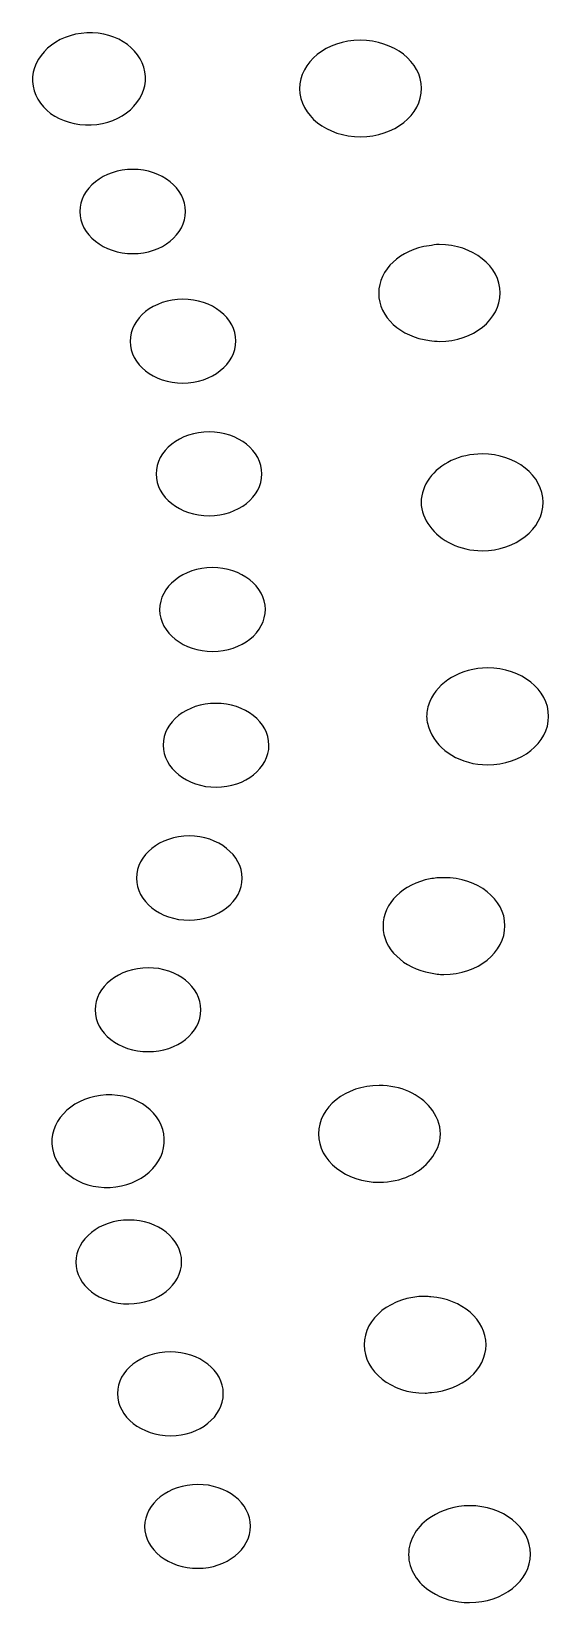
# Model space of a CAD drawing. Header units: centimetres. Extents: x -13.4 to 13.4, y -13.4 to 13.3.
# Drawn here: x 12.131 to 13.218, y -3.228 to 0.073 of the extents above; entities that cross this region are included whole.
import ezdxf

# ---------------------------------------------------------------- set-up
doc = ezdxf.new("R2010")
doc.units = ezdxf.units.CM
doc.header["$MEASUREMENT"] = 0
doc.layers.add('Layer 1', color=7, linetype='Continuous')

msp = doc.modelspace()

# ---------------------------------------------------------------- linework, layer by layer
at = {"layer": 'Layer 1', "color": 222, "lineweight": 25}
for points, knots in [([(12.24732, 0.07019), (12.31272, 0.07316), (12.36811, 0.03184), (12.37052, -0.02159), (12.37052, -0.02159), (12.37295, -0.07502), (12.3218, -0.12032), (12.25642, -0.12329), (12.25642, -0.12329), (12.19102, -0.12626), (12.13565, -0.08576), (12.13322, -0.03234), (12.13322, -0.03234), (12.13079, 0.02109), (12.18192, 0.06722), (12.24732, 0.07019)], [0, 0, 0, 0, 0.2, 0.2, 0.2, 0.2, 0.4, 0.4, 0.4, 0.4, 0.6, 0.6, 0.6, 0.6, 1, 1, 1, 1]), ([(12.82196, 0.05448), (12.89269, 0.05461), (12.95079, 0.0097), (12.95094, -0.04639), (12.95094, -0.04639), (12.95094, -0.10248), (12.89356, -0.14796), (12.82278, -0.14809), (12.82278, -0.14809), (12.752, -0.14822), (12.69478, -0.10331), (12.69462, -0.04722), (12.69462, -0.04722), (12.69462, 0.00887), (12.75112, 0.05434), (12.82195, 0.05448), (12.82195, 0.05448), (12.82195, 0.05448), (12.82196, 0.05448), (12.82196, 0.05448)], [0, 0, 0, 0, 0.1666667, 0.1666667, 0.1666667, 0.1666667, 0.3333333, 0.3333333, 0.3333333, 0.3333333, 0.5, 0.5, 0.5, 0.5, 0.6666667, 0.6666667, 0.6666667, 0.6666667, 1, 1, 1, 1]), ([(12.34405, -0.21672), (12.40533, -0.21661), (12.4547, -0.2566), (12.45485, -0.30519), (12.45485, -0.30519), (12.45485, -0.35378), (12.40539, -0.39354), (12.34405, -0.39366), (12.34405, -0.39366), (12.28277, -0.39377), (12.23252, -0.35378), (12.23243, -0.30519), (12.23243, -0.30519), (12.23243, -0.2566), (12.28279, -0.21684), (12.34405, -0.21672)], [0, 0, 0, 0, 0.2, 0.2, 0.2, 0.2, 0.4, 0.4, 0.4, 0.4, 0.6, 0.6, 0.6, 0.6, 1, 1, 1, 1]), ([(12.98815, -0.37464), (13.05889, -0.37451), (13.11614, -0.42025), (13.11631, -0.47634), (13.11631, -0.47634), (13.11631, -0.53247), (13.05977, -0.5779), (12.98898, -0.57804), (12.98898, -0.57804), (12.9816, -0.57805), (12.97444, -0.57729), (12.96749, -0.57639), (12.96749, -0.57639), (12.90698, -0.56835), (12.86092, -0.52741), (12.86083, -0.47717), (12.86083, -0.47717), (12.86083, -0.42693), (12.90619, -0.3854), (12.96666, -0.37712), (12.96666, -0.37712), (12.97367, -0.37612), (12.98077, -0.37465), (12.98816, -0.37464), (12.98816, -0.37464), (12.98816, -0.37464), (12.98815, -0.37464), (12.98815, -0.37464)], [0, 0, 0, 0, 0.125, 0.125, 0.125, 0.125, 0.25, 0.25, 0.25, 0.25, 0.375, 0.375, 0.375, 0.375, 0.5, 0.5, 0.5, 0.5, 0.625, 0.625, 0.625, 0.625, 0.75, 0.75, 0.75, 0.75, 1, 1, 1, 1]), ([(12.44906, -0.48957), (12.51034, -0.48946), (12.56053, -0.52859), (12.56068, -0.57721), (12.56068, -0.57721), (12.56068, -0.6258), (12.51034, -0.66556), (12.44906, -0.66568), (12.44906, -0.66568), (12.38778, -0.66579), (12.33835, -0.62663), (12.33827, -0.57804), (12.33827, -0.57804), (12.33827, -0.52942), (12.38779, -0.48969), (12.44906, -0.48957)], [0, 0, 0, 0, 0.2, 0.2, 0.2, 0.2, 0.4, 0.4, 0.4, 0.4, 0.6, 0.6, 0.6, 0.6, 1, 1, 1, 1]), ([(12.50446, -0.76821), (12.56578, -0.7681), (12.61518, -0.80806), (12.61525, -0.85668), (12.61525, -0.85668), (12.61525, -0.90527), (12.56571, -0.94421), (12.50446, -0.94432), (12.50446, -0.94432), (12.44318, -0.94443), (12.39292, -0.90527), (12.39284, -0.85668), (12.39284, -0.85668), (12.39284, -0.80809), (12.44313, -0.76833), (12.50446, -0.76821)], [0, 0, 0, 0, 0.2, 0.2, 0.2, 0.2, 0.4, 0.4, 0.4, 0.4, 0.6, 0.6, 0.6, 0.6, 1, 1, 1, 1]), ([(13.07827, -0.81451), (13.14901, -0.81438), (13.20633, -0.86012), (13.20643, -0.91621), (13.20643, -0.91621), (13.20643, -0.97233), (13.14907, -1.01777), (13.07827, -1.01791), (13.07827, -1.01791), (13.03072, -1.01799), (12.99047, -0.99707), (12.9683, -0.96665), (12.9683, -0.96665), (12.95749, -0.95177), (12.95014, -0.93467), (12.95011, -0.91621), (12.95011, -0.91621), (12.95011, -0.89779), (12.95661, -0.8807), (12.96747, -0.86577), (12.96747, -0.86577), (12.98957, -0.83526), (13.03078, -0.8146), (13.07826, -0.81451), (13.07826, -0.81451), (13.07826, -0.81451), (13.07827, -0.81451), (13.07827, -0.81451)], [0, 0, 0, 0, 0.125, 0.125, 0.125, 0.125, 0.25, 0.25, 0.25, 0.25, 0.375, 0.375, 0.375, 0.375, 0.5, 0.5, 0.5, 0.5, 0.625, 0.625, 0.625, 0.625, 0.75, 0.75, 0.75, 0.75, 1, 1, 1, 1]), ([(12.51107, -1.05346), (12.57234, -1.05335), (12.6226, -1.09251), (12.62269, -1.1411), (12.62269, -1.1411), (12.62269, -1.18966), (12.57317, -1.22945), (12.5119, -1.22957), (12.5119, -1.22957), (12.45062, -1.22968), (12.40043, -1.19052), (12.40028, -1.14193), (12.40028, -1.14193), (12.40028, -1.09334), (12.44974, -1.05358), (12.51108, -1.05346), (12.51108, -1.05346), (12.51108, -1.05346), (12.51107, -1.05346), (12.51107, -1.05346)], [0, 0, 0, 0, 0.1666667, 0.1666667, 0.1666667, 0.1666667, 0.3333333, 0.3333333, 0.3333333, 0.3333333, 0.5, 0.5, 0.5, 0.5, 0.6666667, 0.6666667, 0.6666667, 0.6666667, 1, 1, 1, 1]), ([(13.08985, -1.2643), (13.16059, -1.26417), (13.2179, -1.30991), (13.21801, -1.366), (13.21801, -1.366), (13.21801, -1.42212), (13.16058, -1.46756), (13.08985, -1.4677), (13.08985, -1.4677), (13.03301, -1.46781), (12.98593, -1.43802), (12.96913, -1.39742), (12.96913, -1.39742), (12.96501, -1.38749), (12.96171, -1.37702), (12.96169, -1.366), (12.96169, -1.366), (12.96167, -1.35498), (12.9642, -1.34452), (12.9683, -1.33458), (12.9683, -1.33458), (12.98494, -1.29392), (13.03295, -1.26441), (13.08984, -1.2643), (13.08984, -1.2643), (13.08984, -1.2643), (13.08985, -1.2643), (13.08985, -1.2643)], [0, 0, 0, 0, 0.125, 0.125, 0.125, 0.125, 0.25, 0.25, 0.25, 0.25, 0.375, 0.375, 0.375, 0.375, 0.5, 0.5, 0.5, 0.5, 0.625, 0.625, 0.625, 0.625, 0.75, 0.75, 0.75, 0.75, 1, 1, 1, 1]), ([(12.51851, -1.33871), (12.57979, -1.3386), (12.62998, -1.37776), (12.63013, -1.42635), (12.63013, -1.42635), (12.63013, -1.47491), (12.58067, -1.5147), (12.51933, -1.51482), (12.51933, -1.51482), (12.45805, -1.51493), (12.4078, -1.47494), (12.40771, -1.42635), (12.40771, -1.42635), (12.40771, -1.37776), (12.45723, -1.33882), (12.5185, -1.33871), (12.5185, -1.33871), (12.5185, -1.33871), (12.51851, -1.33871), (12.51851, -1.33871)], [0, 0, 0, 0, 0.1666667, 0.1666667, 0.1666667, 0.1666667, 0.3333333, 0.3333333, 0.3333333, 0.3333333, 0.5, 0.5, 0.5, 0.5, 0.6666667, 0.6666667, 0.6666667, 0.6666667, 1, 1, 1, 1]), ([(12.46229, -1.61735), (12.52357, -1.61724), (12.57377, -1.65723), (12.57391, -1.70582), (12.57391, -1.70582), (12.57391, -1.75441), (12.52357, -1.79417), (12.46229, -1.79429), (12.46229, -1.79429), (12.40101, -1.7944), (12.35158, -1.75441), (12.3515, -1.70582), (12.3515, -1.70582), (12.3515, -1.65723), (12.40102, -1.61747), (12.46229, -1.61735)], [0, 0, 0, 0, 0.2, 0.2, 0.2, 0.2, 0.4, 0.4, 0.4, 0.4, 0.6, 0.6, 0.6, 0.6, 1, 1, 1, 1]), ([(12.99807, -1.705), (13.06881, -1.70487), (13.12606, -1.74978), (13.12623, -1.80587), (13.12623, -1.80587), (13.12623, -1.86199), (13.06881, -1.90833), (12.99807, -1.9084), (12.99807, -1.9084), (12.98816, -1.90842), (12.97925, -1.90675), (12.96996, -1.90509), (12.96996, -1.90509), (12.91306, -1.89484), (12.87006, -1.85496), (12.86991, -1.8067), (12.86991, -1.8067), (12.86991, -1.7585), (12.91231, -1.71795), (12.96913, -1.70748), (12.96913, -1.70748), (12.97842, -1.70578), (12.98815, -1.70502), (12.99807, -1.705)], [0, 0, 0, 0, 0.1428571, 0.1428571, 0.1428571, 0.1428571, 0.2857143, 0.2857143, 0.2857143, 0.2857143, 0.4285714, 0.4285714, 0.4285714, 0.4285714, 0.5714286, 0.5714286, 0.5714286, 0.5714286, 0.7142857, 0.7142857, 0.7142857, 0.7142857, 1, 1, 1, 1]), ([(12.3763, -1.89434), (12.43758, -1.89423), (12.48701, -1.93422), (12.48709, -1.98281), (12.48709, -1.98281), (12.48709, -2.0314), (12.43757, -2.07034), (12.3763, -2.07045), (12.3763, -2.07045), (12.31502, -2.07056), (12.26482, -2.0314), (12.26468, -1.98281), (12.26468, -1.98281), (12.26468, -1.93422), (12.31502, -1.89446), (12.3763, -1.89434)], [0, 0, 0, 0, 0.2, 0.2, 0.2, 0.2, 0.4, 0.4, 0.4, 0.4, 0.6, 0.6, 0.6, 0.6, 1, 1, 1, 1]), ([(12.86165, -2.14156), (12.90733, -2.14148), (12.94722, -2.16021), (12.96996, -2.18869), (12.96996, -2.18869), (12.98244, -2.20433), (12.99054, -2.22336), (12.99063, -2.24326), (12.99063, -2.24326), (12.99063, -2.26316), (12.98238, -2.28132), (12.96996, -2.297), (12.96996, -2.297), (12.94732, -2.32557), (12.90815, -2.34487), (12.86247, -2.34496), (12.86247, -2.34496), (12.79169, -2.34509), (12.73447, -2.29935), (12.73431, -2.24326), (12.73431, -2.24326), (12.73431, -2.18717), (12.79081, -2.1417), (12.86164, -2.14156), (12.86164, -2.14156), (12.86164, -2.14156), (12.86165, -2.14156), (12.86165, -2.14156)], [0, 0, 0, 0, 0.125, 0.125, 0.125, 0.125, 0.25, 0.25, 0.25, 0.25, 0.375, 0.375, 0.375, 0.375, 0.5, 0.5, 0.5, 0.5, 0.625, 0.625, 0.625, 0.625, 0.75, 0.75, 0.75, 0.75, 1, 1, 1, 1]), ([(12.28783, -2.1614), (12.35323, -2.15843), (12.40781, -2.19975), (12.4102, -2.25318), (12.4102, -2.25318), (12.41263, -2.3066), (12.36148, -2.35274), (12.2961, -2.35571), (12.2961, -2.35571), (12.2307, -2.35868), (12.17615, -2.31736), (12.17373, -2.26393), (12.17373, -2.26393), (12.17127, -2.2105), (12.22246, -2.16437), (12.28783, -2.1614)], [0, 0, 0, 0, 0.2, 0.2, 0.2, 0.2, 0.4, 0.4, 0.4, 0.4, 0.6, 0.6, 0.6, 0.6, 1, 1, 1, 1]), ([(12.33579, -2.42433), (12.39707, -2.42422), (12.44651, -2.46338), (12.44658, -2.51197), (12.44658, -2.51197), (12.44658, -2.56056), (12.39704, -2.60032), (12.33579, -2.60044), (12.33579, -2.60044), (12.27451, -2.60055), (12.22426, -2.56139), (12.22417, -2.5128), (12.22417, -2.5128), (12.22417, -2.46421), (12.27446, -2.42445), (12.33579, -2.42433)], [0, 0, 0, 0, 0.2, 0.2, 0.2, 0.2, 0.4, 0.4, 0.4, 0.4, 0.6, 0.6, 0.6, 0.6, 1, 1, 1, 1]), ([(12.95838, -2.58474), (12.96274, -2.58473), (12.96645, -2.58525), (12.97078, -2.58557), (12.97078, -2.58557), (13.03547, -2.59061), (13.08638, -2.63384), (13.08654, -2.68644), (13.08654, -2.68644), (13.08654, -2.73904), (13.03628, -2.7812), (12.97161, -2.78649), (12.97161, -2.78649), (12.96734, -2.78683), (12.96274, -2.78814), (12.95838, -2.78814), (12.95838, -2.78814), (12.8876, -2.78827), (12.83038, -2.74253), (12.83022, -2.68644), (12.83022, -2.68644), (12.83022, -2.63035), (12.8876, -2.58488), (12.95838, -2.58474)], [0, 0, 0, 0, 0.1428571, 0.1428571, 0.1428571, 0.1428571, 0.2857143, 0.2857143, 0.2857143, 0.2857143, 0.4285714, 0.4285714, 0.4285714, 0.4285714, 0.5714286, 0.5714286, 0.5714286, 0.5714286, 0.7142857, 0.7142857, 0.7142857, 0.7142857, 1, 1, 1, 1]), ([(12.4226, -2.70132), (12.48388, -2.70121), (12.53407, -2.74037), (12.53422, -2.78896), (12.53422, -2.78896), (12.53422, -2.83755), (12.48476, -2.87731), (12.42342, -2.87743), (12.42342, -2.87743), (12.36214, -2.87754), (12.31189, -2.83755), (12.3118, -2.78896), (12.3118, -2.78896), (12.3118, -2.74037), (12.36132, -2.70143), (12.42259, -2.70132), (12.42259, -2.70132), (12.42259, -2.70132), (12.4226, -2.70132), (12.4226, -2.70132)], [0, 0, 0, 0, 0.1666667, 0.1666667, 0.1666667, 0.1666667, 0.3333333, 0.3333333, 0.3333333, 0.3333333, 0.5, 0.5, 0.5, 0.5, 0.6666667, 0.6666667, 0.6666667, 0.6666667, 1, 1, 1, 1]), ([(12.48048, -2.97996), (12.54176, -2.97985), (12.59114, -3.01905), (12.59127, -3.0676), (12.59127, -3.0676), (12.59127, -3.11619), (12.54175, -3.15595), (12.48048, -3.15607), (12.48048, -3.15607), (12.4192, -3.15618), (12.36893, -3.11702), (12.36886, -3.06843), (12.36886, -3.06843), (12.36886, -3.01984), (12.4192, -2.98008), (12.48048, -2.97996)], [0, 0, 0, 0, 0.2, 0.2, 0.2, 0.2, 0.4, 0.4, 0.4, 0.4, 0.6, 0.6, 0.6, 0.6, 1, 1, 1, 1]), ([(13.05181, -3.02461), (13.12255, -3.02448), (13.17987, -3.07022), (13.17997, -3.12631), (13.17997, -3.12631), (13.17997, -3.1824), (13.12261, -3.22787), (13.05181, -3.22801), (13.05181, -3.22801), (13.02148, -3.22806), (12.99358, -3.21959), (12.97161, -3.20569), (12.97161, -3.20569), (12.94229, -3.18713), (12.92371, -3.15922), (12.92365, -3.12714), (12.92365, -3.12714), (12.92365, -3.09506), (12.94239, -3.06644), (12.97161, -3.04776), (12.97161, -3.04776), (12.99349, -3.03377), (13.02149, -3.02467), (13.05181, -3.02461)], [0, 0, 0, 0, 0.1428571, 0.1428571, 0.1428571, 0.1428571, 0.2857143, 0.2857143, 0.2857143, 0.2857143, 0.4285714, 0.4285714, 0.4285714, 0.4285714, 0.5714286, 0.5714286, 0.5714286, 0.5714286, 0.7142857, 0.7142857, 0.7142857, 0.7142857, 1, 1, 1, 1])]:
    msp.add_open_spline(points, degree=3, knots=knots, dxfattribs=at)

doc.saveas('drawing.dxf')
